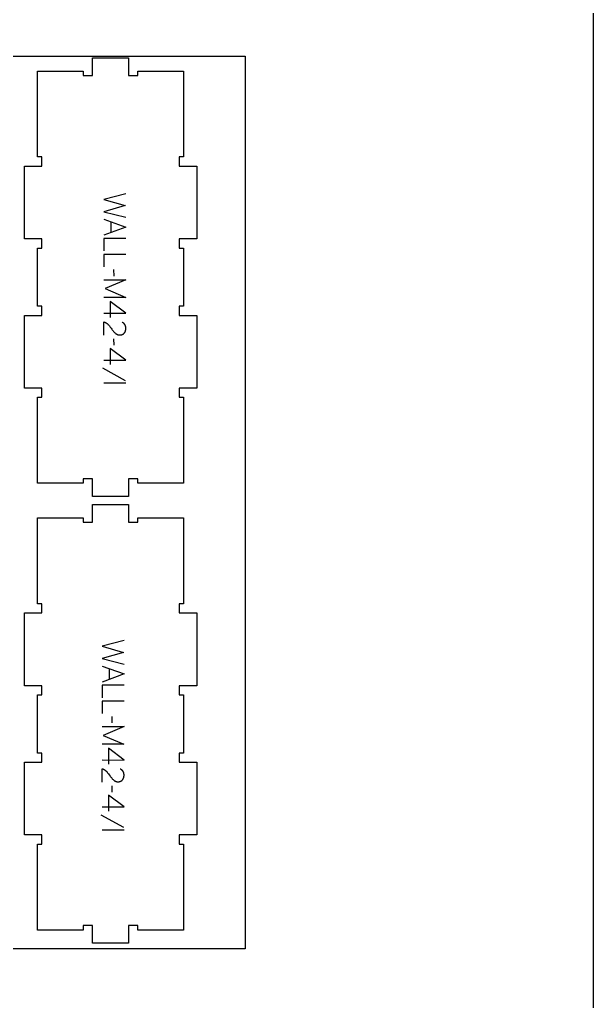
# Model space of a CAD drawing. Extents: x 0 to 4485, y 0 to 10771.
# Drawn here: x 2399 to 3183, y 4278 to 5619 of the extents above; entities that cross this region are included whole.
import ezdxf

# ---------------------------------------------------------------- set-up
doc = ezdxf.new("R2010")
doc.units = 0
for name, color, linetype in [('0_SHEET_SPRUCEPLY_2440X122', 1, 'CONTINUOUS'), ('1_ANYTOOL_1MMDEEP_LABELS_S', 2, 'CONTINUOUS'), ('4_ANYTOOL_CUTTHROUGH_OUTSI', 5, 'CONTINUOUS'), ('DONOTCUT', 7, 'CONTINUOUS')]:
    doc.layers.add(name, color=color, linetype=linetype)

msp = doc.modelspace()

# ---------------------------------------------------------------- linework, layer by layer
at = {"layer": '0_SHEET_SPRUCEPLY_2440X122'}
msp.add_lwpolyline([(2707.5, 5569.4), (2707.5, 4349.4), (267.5, 4349.4), (267.5, 5569.4)], close=True, dxfattribs=at)
at = {"layer": '1_ANYTOOL_1MMDEEP_LABELS_S', "color": 2}
for points in [[(2544.1, 5381.4), (2514.1, 5373.7), (2543.2, 5365.2), (2514.1, 5356.7), (2544.1, 5349.2)], [(2514.1, 5346.7), (2544.1, 5335.8), (2514.1, 5324.7)], [(2523.7, 5343.2), (2523.7, 5328.3)], [(2544.1, 5320.4), (2514.1, 5320.4), (2514.1, 5303.3)], [(2544.1, 5298.6), (2514.1, 5298.6), (2514.1, 5281.5)], [(2528, 5268.9), (2527.9, 5277.7)], [(2514.1, 5263.7), (2544.1, 5263.7), (2515.8, 5251.7), (2544, 5239.7), (2514.1, 5239.7)], [(2514.1, 5218.2), (2544.2, 5218.1), (2522.8, 5234.2)], [(2522.8, 5234.2), (2522.8, 5212.4)], [(2514.2, 5188), (2514.2, 5206.3), (2514.7, 5206.1), (2514.9, 5206), (2515.1, 5206), (2515.3, 5205.9), (2515.6, 5205.8), (2515.8, 5205.7), (2516, 5205.6), (2516.2, 5205.5), (2516.4, 5205.4), (2516.6, 5205.3), (2516.8, 5205.2), (2517, 5205.1), (2517.2, 5204.9), (2517.4, 5204.8), (2517.6, 5204.7), (2517.8, 5204.6), (2518, 5204.4), (2518.2, 5204.3), (2518.3, 5204.2), (2518.5, 5204), (2518.7, 5203.9), (2518.9, 5203.7), (2519.1, 5203.6), (2519.2, 5203.4), (2519.4, 5203.3), (2519.6, 5203.1), (2519.7, 5202.9), (2519.9, 5202.7), (2520.1, 5202.6), (2520.4, 5202.2), (2521.6, 5200.7), (2522.8, 5199.2), (2523.9, 5197.7), (2525.1, 5196.2), (2525.6, 5195.5), (2526.2, 5194.7), (2526.8, 5194), (2527.4, 5193.3), (2527.9, 5192.7), (2528.5, 5192), (2529.2, 5191.4), (2529.8, 5190.8), (2529.9, 5190.6), (2530.1, 5190.5), (2530.3, 5190.4), (2530.4, 5190.2), (2530.6, 5190.1), (2530.7, 5190), (2530.9, 5189.9), (2531.1, 5189.8), (2531.3, 5189.7), (2531.4, 5189.6), (2531.6, 5189.5), (2531.8, 5189.4), (2532, 5189.3), (2532.2, 5189.2), (2532.4, 5189.1), (2532.6, 5189), (2532.7, 5189), (2532.9, 5188.9), (2533.1, 5188.8), (2533.3, 5188.8), (2533.5, 5188.7), (2533.7, 5188.7), (2533.9, 5188.6), (2534.2, 5188.6), (2534.4, 5188.5), (2534.6, 5188.5), (2534.8, 5188.5), (2535, 5188.5), (2535.2, 5188.5), (2535.5, 5188.4), (2535.7, 5188.4), (2535.9, 5188.4), (2536.2, 5188.4), (2536.4, 5188.4), (2536.6, 5188.5), (2536.9, 5188.5), (2537.1, 5188.5), (2537.3, 5188.5), (2537.6, 5188.6), (2537.8, 5188.6), (2538, 5188.6), (2538.2, 5188.7), (2538.4, 5188.7), (2538.7, 5188.8), (2538.9, 5188.9), (2539.1, 5188.9), (2539.3, 5189), (2539.5, 5189.1), (2539.6, 5189.2), (2539.8, 5189.2), (2540, 5189.3), (2540.2, 5189.4), (2540.4, 5189.5), (2540.5, 5189.6), (2540.7, 5189.7), (2540.9, 5189.9), (2541, 5190), (2541.2, 5190.1), (2541.3, 5190.2), (2541.5, 5190.4), (2541.6, 5190.5), (2541.8, 5190.7), (2541.9, 5190.8), (2542, 5191), (2542.2, 5191.1), (2542.3, 5191.3), (2542.4, 5191.5), (2542.5, 5191.6), (2542.6, 5191.8), (2542.7, 5192), (2542.9, 5192.1), (2543, 5192.3), (2543, 5192.5), (2543.1, 5192.7), (2543.2, 5192.9), (2543.3, 5193), (2543.4, 5193.2), (2543.5, 5193.4), (2543.5, 5193.6), (2543.6, 5193.8), (2543.7, 5194), (2543.7, 5194.2), (2543.8, 5194.4), (2543.8, 5194.6), (2543.9, 5194.9), (2543.9, 5195.1), (2544, 5195.3), (2544, 5195.5), (2544, 5195.7), (2544.1, 5196), (2544.1, 5196.2), (2544.1, 5196.4), (2544.1, 5196.6), (2544.1, 5196.9), (2544.1, 5197.4), (2544.1, 5197.7), (2544.1, 5198.1), (2544.1, 5198.4), (2544.1, 5198.8), (2544, 5199.1), (2544, 5199.5), (2543.9, 5199.8), (2543.8, 5200.1), (2543.7, 5200.4), (2543.7, 5200.6), (2543.6, 5200.7), (2543.6, 5200.9), (2543.5, 5201), (2543.5, 5201.2), (2543.4, 5201.3), (2543.4, 5201.5), (2543.3, 5201.6), (2543.2, 5201.7), (2543.2, 5201.9), (2543.1, 5202), (2543, 5202.2), (2542.9, 5202.3), (2542.9, 5202.4), (2542.8, 5202.6), (2542.7, 5202.7), (2542.6, 5202.8), (2542.5, 5202.9), (2542.4, 5203.1), (2542.3, 5203.2), (2542.2, 5203.3), (2542.1, 5203.4), (2542, 5203.6), (2541.9, 5203.7), (2541.8, 5203.8), (2541.7, 5203.9), (2541.6, 5204), (2541.5, 5204.1), (2541.4, 5204.2), (2541.3, 5204.3), (2541.1, 5204.4), (2541, 5204.6), (2540.8, 5204.8), (2540.5, 5205), (2540.2, 5205.1), (2539.9, 5205.3), (2539.7, 5205.5), (2539.3, 5205.7), (2539, 5205.8)], [(2528, 5174.3), (2527.9, 5183)], [(2514.1, 5154), (2544.2, 5153.9), (2522.8, 5170)], [(2522.8, 5170), (2522.8, 5148.2)], [(2543.7, 5125.8), (2512.9, 5143)], [(2544.1, 5122.3), (2514.1, 5122.3)], [(2541.7, 4770.7), (2511.7, 4762.9), (2540.8, 4754.5), (2511.7, 4746), (2541.7, 4738.5)], [(2511.7, 4735.9), (2541.7, 4725.1), (2511.7, 4714)], [(2521.3, 4732.5), (2521.3, 4717.6)], [(2541.7, 4709.7), (2511.7, 4709.7), (2511.7, 4692.6)], [(2541.7, 4687.9), (2511.7, 4687.9), (2511.7, 4670.8)], [(2525.6, 4658.2), (2525.5, 4666.9)], [(2511.7, 4653), (2541.7, 4653), (2513.3, 4641), (2541.6, 4629), (2511.7, 4629)], [(2511.7, 4607.5), (2541.8, 4607.4), (2520.4, 4623.4)], [(2520.4, 4623.4), (2520.4, 4601.7)], [(2511.8, 4577.2), (2511.8, 4595.5), (2512.3, 4595.4), (2512.5, 4595.3), (2512.7, 4595.2), (2512.9, 4595.2), (2513.1, 4595.1), (2513.4, 4595), (2513.6, 4594.9), (2513.8, 4594.8), (2514, 4594.7), (2514.2, 4594.6), (2514.4, 4594.5), (2514.6, 4594.3), (2514.8, 4594.2), (2515, 4594.1), (2515.2, 4594), (2515.4, 4593.8), (2515.6, 4593.7), (2515.7, 4593.6), (2515.9, 4593.4), (2516.1, 4593.3), (2516.3, 4593.2), (2516.5, 4593), (2516.6, 4592.9), (2516.8, 4592.7), (2517, 4592.5), (2517.2, 4592.4), (2517.3, 4592.2), (2517.5, 4592), (2517.6, 4591.9), (2518, 4591.5), (2519.2, 4590), (2520.4, 4588.5), (2521.5, 4587), (2522.6, 4585.5), (2523.2, 4584.7), (2523.8, 4584), (2524.4, 4583.3), (2524.9, 4582.6), (2525.5, 4581.9), (2526.1, 4581.3), (2526.7, 4580.7), (2527.4, 4580.1), (2527.5, 4579.9), (2527.7, 4579.8), (2527.8, 4579.7), (2528, 4579.5), (2528.2, 4579.4), (2528.3, 4579.3), (2528.5, 4579.2), (2528.7, 4579), (2528.8, 4578.9), (2529, 4578.8), (2529.2, 4578.7), (2529.4, 4578.6), (2529.6, 4578.5), (2529.8, 4578.5), (2529.9, 4578.4), (2530.1, 4578.3), (2530.3, 4578.2), (2530.5, 4578.2), (2530.7, 4578.1), (2530.9, 4578.1), (2531.1, 4578), (2531.3, 4577.9), (2531.5, 4577.9), (2531.7, 4577.9), (2532, 4577.8), (2532.2, 4577.8), (2532.4, 4577.8), (2532.6, 4577.8), (2532.8, 4577.7), (2533, 4577.7), (2533.3, 4577.7), (2533.5, 4577.7), (2533.7, 4577.7), (2534, 4577.7), (2534.2, 4577.7), (2534.5, 4577.8), (2534.7, 4577.8), (2534.9, 4577.8), (2535.2, 4577.8), (2535.4, 4577.9), (2535.6, 4577.9), (2535.8, 4578), (2536, 4578), (2536.2, 4578.1), (2536.4, 4578.1), (2536.6, 4578.2), (2536.8, 4578.3), (2537, 4578.4), (2537.2, 4578.4), (2537.4, 4578.5), (2537.6, 4578.6), (2537.8, 4578.7), (2537.9, 4578.8), (2538.1, 4578.9), (2538.3, 4579), (2538.4, 4579.1), (2538.6, 4579.3), (2538.8, 4579.4), (2538.9, 4579.5), (2539.1, 4579.7), (2539.2, 4579.8), (2539.3, 4579.9), (2539.5, 4580.1), (2539.6, 4580.2), (2539.7, 4580.4), (2539.9, 4580.6), (2540, 4580.7), (2540.1, 4580.9), (2540.2, 4581.1), (2540.3, 4581.2), (2540.4, 4581.4), (2540.5, 4581.6), (2540.6, 4581.8), (2540.7, 4582), (2540.8, 4582.1), (2540.9, 4582.3), (2541, 4582.5), (2541.1, 4582.7), (2541.1, 4582.9), (2541.2, 4583.1), (2541.3, 4583.3), (2541.3, 4583.5), (2541.4, 4583.7), (2541.4, 4583.9), (2541.5, 4584.1), (2541.5, 4584.4), (2541.6, 4584.6), (2541.6, 4584.8), (2541.6, 4585), (2541.6, 4585.2), (2541.7, 4585.5), (2541.7, 4585.7), (2541.7, 4585.9), (2541.7, 4586.2), (2541.7, 4586.6), (2541.7, 4587), (2541.7, 4587.4), (2541.7, 4587.7), (2541.6, 4588.1), (2541.6, 4588.4), (2541.5, 4588.7), (2541.5, 4589.1), (2541.4, 4589.4), (2541.3, 4589.7), (2541.3, 4589.9), (2541.2, 4590), (2541.2, 4590.2), (2541.1, 4590.3), (2541.1, 4590.5), (2541, 4590.6), (2540.9, 4590.7), (2540.9, 4590.9), (2540.8, 4591), (2540.7, 4591.2), (2540.7, 4591.3), (2540.6, 4591.4), (2540.5, 4591.6), (2540.4, 4591.7), (2540.4, 4591.8), (2540.3, 4592), (2540.2, 4592.1), (2540.1, 4592.2), (2540, 4592.4), (2539.9, 4592.5), (2539.8, 4592.6), (2539.7, 4592.7), (2539.6, 4592.8), (2539.5, 4593), (2539.4, 4593.1), (2539.3, 4593.2), (2539.2, 4593.3), (2539.1, 4593.4), (2539, 4593.5), (2538.8, 4593.6), (2538.7, 4593.7), (2538.6, 4593.8), (2538.4, 4594), (2538.1, 4594.2), (2537.8, 4594.4), (2537.5, 4594.6), (2537.2, 4594.8), (2536.9, 4595), (2536.6, 4595.1)], [(2525.6, 4563.5), (2525.5, 4572.3)], [(2511.7, 4543.3), (2541.8, 4543.2), (2520.4, 4559.2)], [(2520.4, 4559.2), (2520.4, 4537.5)], [(2541.2, 4515.1), (2510.5, 4532.2)], [(2541.7, 4511.5), (2511.7, 4511.5)]]:
    msp.add_lwpolyline(points, dxfattribs=at)
at = {"layer": '4_ANYTOOL_CUTTHROUGH_OUTSI', "color": 5}
for points in [[(2405.5, 5115.7), (2405.5, 5215.2), (2429.5, 5215.2), (2429.5, 5227.7), (2423.5, 5227.7), (2423.5, 5307.2), (2429.5, 5307.2), (2429.5, 5319.7), (2405.5, 5319.7), (2405.5, 5419.2), (2429.5, 5419.2), (2429.5, 5431.7), (2423.5, 5431.7), (2423.5, 5549.2), (2486, 5549.2), (2486, 5543.2), (2498.5, 5543.2), (2498.5, 5567.2), (2548, 5567.2), (2548, 5543.2), (2560.5, 5543.2), (2560.5, 5549.2), (2623, 5549.2), (2623, 5431.7), (2617, 5431.7), (2617, 5419.2), (2641, 5419.2), (2641, 5319.7), (2617, 5319.7), (2617, 5307.2), (2623, 5307.2), (2623, 5227.7), (2617, 5227.7), (2617, 5215.2), (2641, 5215.2), (2641, 5115.7), (2617, 5115.7), (2617, 5103.2), (2623, 5103.2), (2623, 4985.7), (2560.5, 4985.7), (2560.5, 4991.7), (2548, 4991.7), (2548, 4967.7), (2498.5, 4967.7), (2498.5, 4991.7), (2486, 4991.7), (2486, 4985.7), (2423.5, 4985.7), (2423.5, 5103.2), (2429.5, 5103.2), (2429.5, 5115.7)], [(2405.5, 4505), (2405.5, 4604.5), (2429.5, 4604.5), (2429.5, 4617), (2423.5, 4617), (2423.5, 4696.5), (2429.5, 4696.5), (2429.5, 4709), (2405.5, 4709), (2405.5, 4808.5), (2429.5, 4808.5), (2429.5, 4821), (2423.5, 4821), (2423.5, 4938.5), (2486, 4938.5), (2486, 4932.5), (2498.5, 4932.5), (2498.5, 4956.5), (2548, 4956.5), (2548, 4932.5), (2560.5, 4932.5), (2560.5, 4938.5), (2623, 4938.5), (2623, 4821), (2617, 4821), (2617, 4808.5), (2641, 4808.5), (2641, 4709), (2617, 4709), (2617, 4696.5), (2623, 4696.5), (2623, 4617), (2617, 4617), (2617, 4604.5), (2641, 4604.5), (2641, 4505), (2617, 4505), (2617, 4492.5), (2623, 4492.5), (2623, 4375), (2560.5, 4375), (2560.5, 4381), (2548, 4381), (2548, 4357), (2498.5, 4357), (2498.5, 4381), (2486, 4381), (2486, 4375), (2423.5, 4375), (2423.5, 4492.5), (2429.5, 4492.5), (2429.5, 4505)]]:
    msp.add_lwpolyline(points, close=True, dxfattribs=at)
at = {"layer": 'DONOTCUT'}
msp.add_lwpolyline([(0, 0), (3183.4, 0), (3183.4, 7593.4), (0, 7593.4)], close=True, dxfattribs=at)

doc.saveas('drawing.dxf')
